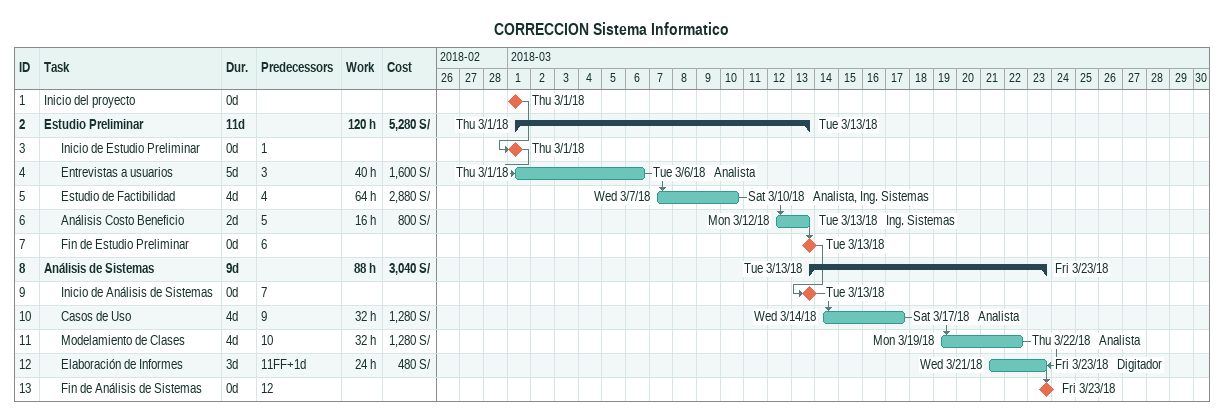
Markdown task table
CORRECCION Sistema Informatico

| ID | Level | Task | Duration | Start | Finish | Predecessors | Resources | Work (h) | Cost (S/) |
|---|---|---|---|---|---|---|---|---|---|
| 1 | 1 | Inicio del proyecto | 0d | 2018-03-01 | 2018-03-01 |  |  |  |  |
| 2 | 1 | **Estudio Preliminar** | 11d | 2018-03-01 | 2018-03-13 |  |  | 120 | 5280 |
| 3 | 2 | Inicio de Estudio Preliminar | 0d | 2018-03-01 | 2018-03-01 | 1 |  |  |  |
| 4 | 2 | Entrevistas a usuarios | 5d | 2018-03-01 | 2018-03-06 | 3 | Analista | 40 | 1600 |
| 5 | 2 | Estudio de Factibilidad | 4d | 2018-03-07 | 2018-03-10 | 4 | Analista, Ing. Sistemas | 64 | 2880 |
| 6 | 2 | Análisis Costo Beneficio | 2d | 2018-03-12 | 2018-03-13 | 5 | Ing. Sistemas | 16 | 800 |
| 7 | 2 | Fin de Estudio Preliminar | 0d | 2018-03-13 | 2018-03-13 | 6 |  |  |  |
| 8 | 1 | **Análisis de Sistemas** | 9d | 2018-03-13 | 2018-03-23 |  |  | 88 | 3040 |
| 9 | 2 | Inicio de Análisis de Sistemas | 0d | 2018-03-13 | 2018-03-13 | 7 |  |  |  |
| 10 | 2 | Casos de Uso | 4d | 2018-03-14 | 2018-03-17 | 9 | Analista | 32 | 1280 |
| 11 | 2 | Modelamiento de Clases | 4d | 2018-03-19 | 2018-03-22 | 10 | Analista | 32 | 1280 |
| 12 | 2 | Elaboración de Informes | 3d | 2018-03-21 | 2018-03-23 | 11FF+1d | Digitador | 24 | 480 |
| 13 | 2 | Fin de Análisis de Sistemas | 0d | 2018-03-23 | 2018-03-23 | 12 |  |  |  |
